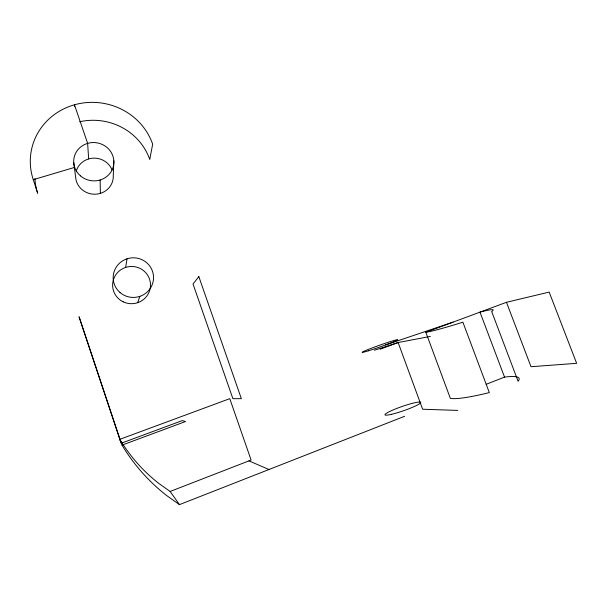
<?xml version="1.0" encoding="UTF-8"?>
<svg xmlns="http://www.w3.org/2000/svg" width="607" height="607" viewBox="0 0 607 607"><rect width="100%" height="100%" fill="white"/><g stroke="black" fill="none" stroke-linecap="round" stroke-linejoin="round"><path stroke-width="0.91" d="M113.85 160.908L113.266 175.362A18.878 18.028 7.8 0 1 95.458 194.21A18.878 18.028 7.8 0 1 75.594 176.88L73.72 162.403M125.626 267.429L127.03 258.81M137.645 302.696L139.853 296.368M119.807 439.331A161.462 158.336 82 0 0 158.92 483.521L170.135 491.458L251.093 460.045L229.78 398.662L119.807 439.331L122.015 445.121A183.253 178.898 77.4 0 0 166.675 495.57L179.467 504.622L404.672 416.273M486.177 384.307L504.531 377.106A88.417 11.305 -18.9 0 1 518.09 381.234L491.655 311.482A87.757 4.431 -19.4 0 0 479.993 312.135L504.531 377.106M122.015 445.121L185.514 421.531L182.252 420.605L121.286 443.216L79.054 316.755L120.201 440.371M380.172 349.215L398.124 342.545L430.363 336.407M425.826 332.257A86.922 4.135 -19.1 0 0 462.891 322.196L489.318 392.6A87.598 10.531 -18.2 0 1 450.348 398.359L425.826 332.257L506.473 302.294L549.16 292.088L576.65 363.32L531.011 366.719L506.473 302.294M385.521 344.951L453.11 322.12M374.451 350.239L398.124 342.545L422.631 409.232L457.837 410.415M34.918 178.519A59.008 56.352 7.7 0 0 37.672 193.238L33.279 179.68L74.684 167.365M248.953 460.88L268.977 469.507M170.135 491.458L179.467 504.622M74.653 106.673L74.464 104.791L87.636 143.381L88.645 158.935M100.132 179.998L100.383 193.367M76.216 171.265A18.878 18.028 7.8 0 1 93.508 158.139A18.878 18.028 7.8 0 1 112.083 170.006M33.279 179.68A62.878 59.843 8.9 0 1 73.568 105.049A62.878 59.843 8.9 0 1 152.668 144.155L149.754 159.482A59.008 56.352 7.7 0 0 79.729 121.749M198.823 276.595L193.041 284.046L232.883 398.67L241.358 398.678L198.823 276.595M368.381 350.823A18.787 0.88 -19.5 0 0 397.373 340.049A18.787 0.88 -19.5 0 0 374.2 347.174A18.787 0.88 -19.5 0 0 368.381 350.823M391.5 414.331A18.908 2.246 -19.2 0 0 420.492 402.942A18.908 2.246 -19.2 0 0 396.576 408.526A18.908 2.246 -19.2 0 0 391.5 414.331M80.435 175.848A20.122 19.151 9 0 0 113.471 165.87A20.122 19.151 9 0 0 87.461 143.427A20.122 19.151 9 0 0 80.435 175.848M120.034 292.536A20.198 19.819 -2.4 0 0 153.154 281.458A20.198 19.819 -2.4 0 0 126.855 258.863A20.198 19.819 -2.4 0 0 120.034 292.536M123.145 301.8A18.954 18.612 -5.3 0 0 150.468 283.841A18.954 18.612 -5.3 0 0 121.043 269.629A18.954 18.612 -5.3 0 0 123.145 301.8"/></g></svg>
